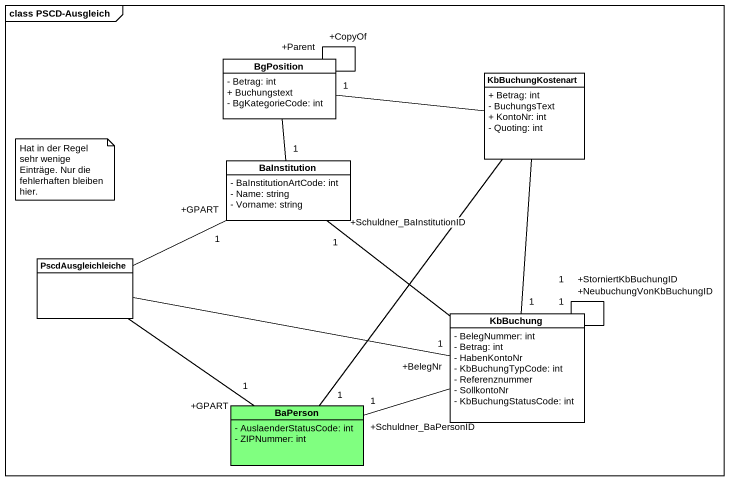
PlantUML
@startuml
mainframe class PSCD-Ausgleich
hide circle
hide empty members
skinparam classAttributeIconSize 0
class BgPosition {
  - Betrag: int
  + Buchungstext
  - BgKategorieCode: int
}
class KbBuchungKostenart {
  + Betrag: int
  - BuchungsText
  + KontoNr: int
  - Quoting: int
}
class BaInstitution {
  - BaInstitutionArtCode: int
  - Name: string
  - Vorname: string
}
class PscdAusgleichleiche
class KbBuchung {
  - BelegNummer: int
  - Betrag: int
  - HabenKontoNr
  - KbBuchungTypCode: int
  - Referenznummer
  - SollkontoNr
  - KbBuchungStatusCode: int
}
class BaPerson #80FF80 {
  - AuslaenderStatusCode: int
  - ZIPNummer: int
}
BgPosition -- "+Parent" BgPosition
BgPosition -- "+CopyOf" BgPosition
BgPosition -- "1" BaInstitution
KbBuchungKostenart -left- "1" BgPosition
KbBuchungKostenart -- "1" KbBuchung
KbBuchungKostenart -- "1" BaPerson
PscdAusgleichleiche -right- "+GPART\n1" BaInstitution
PscdAusgleichleiche -right- "+BelegNr\n1" KbBuchung
PscdAusgleichleiche -- "+GPART\n1" BaPerson
KbBuchung -up- "+Schuldner_BaInstitutionID\n1" BaInstitution
KbBuchung -- "+NeubuchungVonKbBuchungID\n1" KbBuchung
KbBuchung -- "+StorniertKbBuchungID\n1" KbBuchung
KbBuchung -left- "+Schuldner_BaPersonID\n1" BaPerson
note as N1
  Hat in der Regel sehr wenige Einträge. Nur die fehlerhaften bleiben hier.
end note
@enduml
